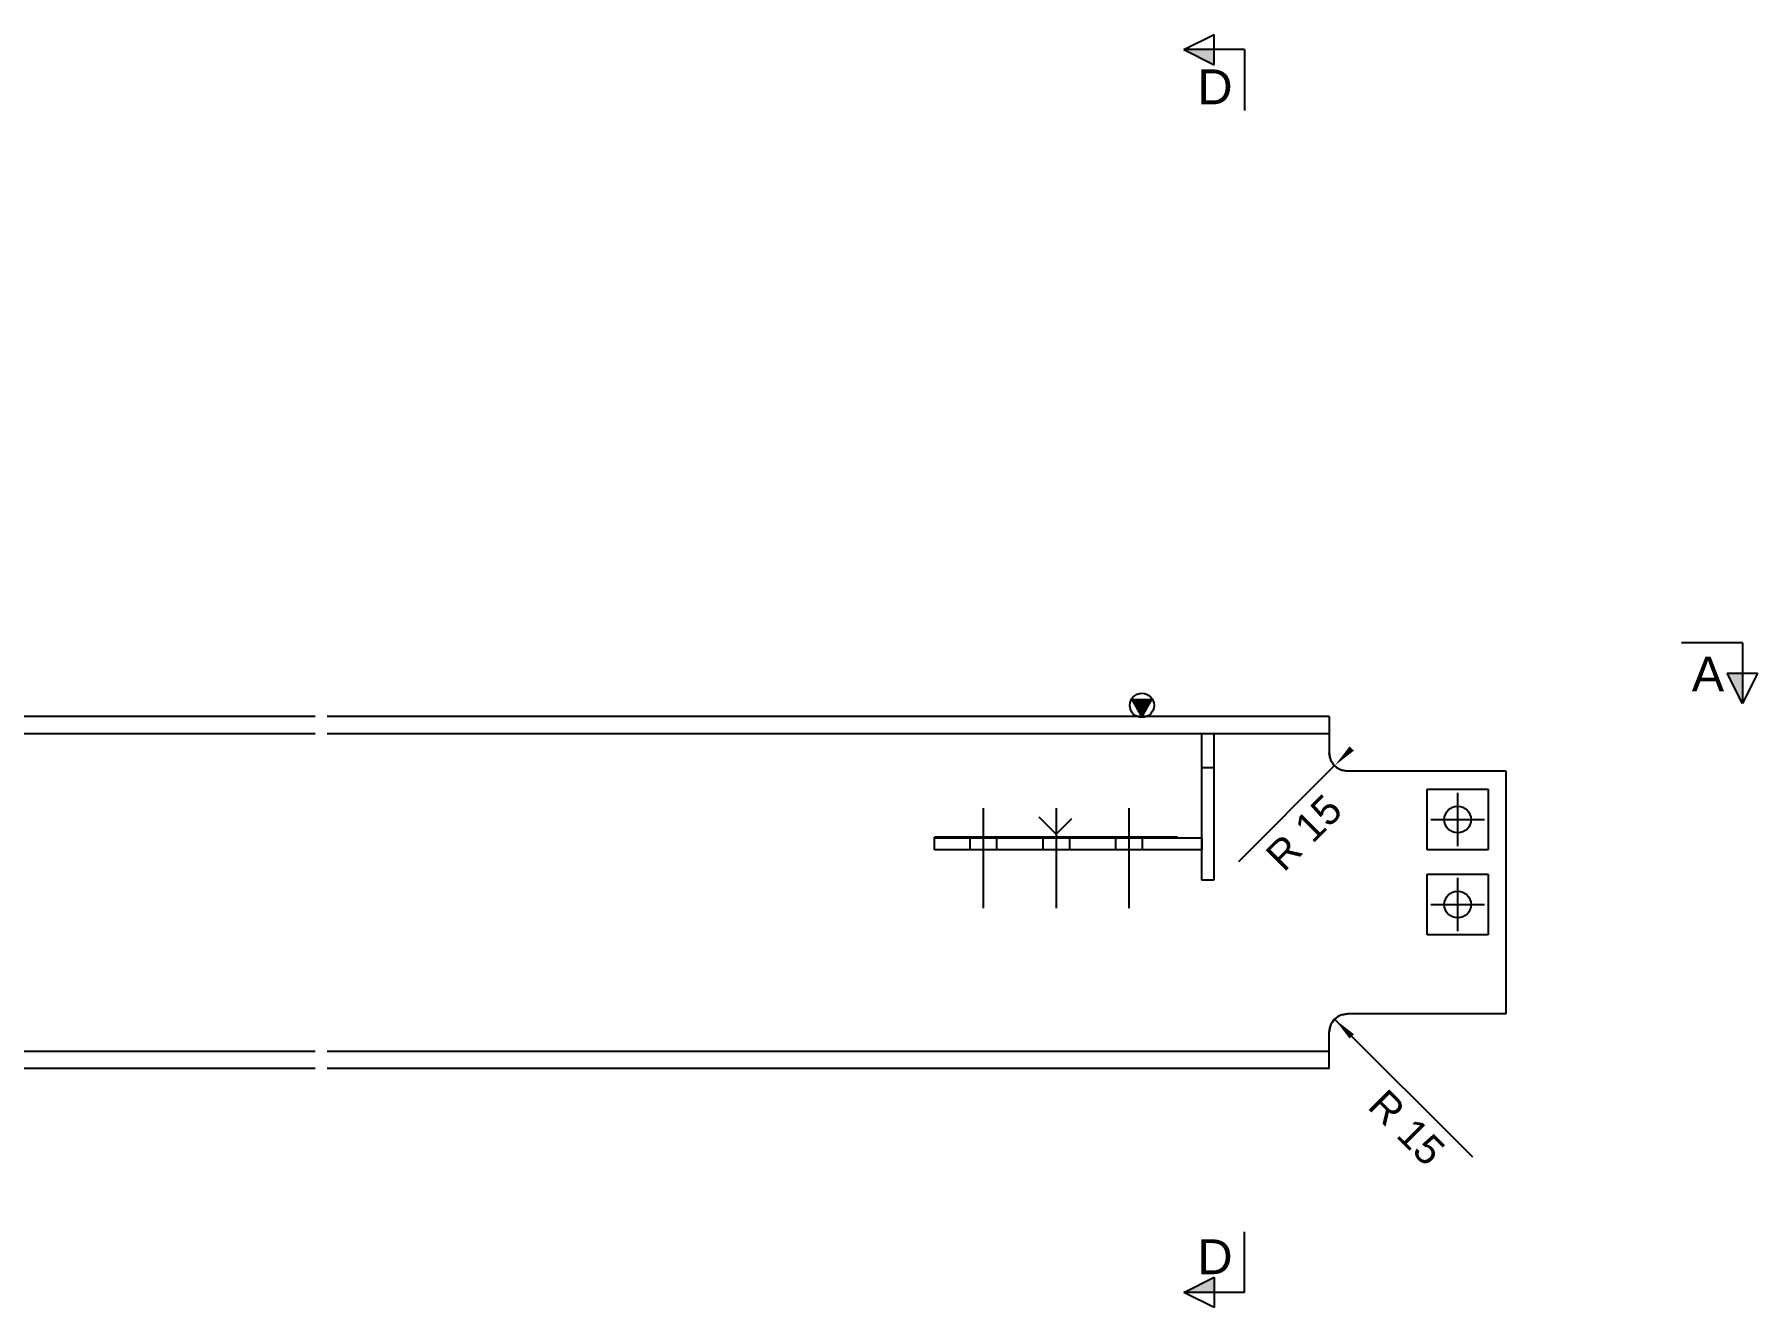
# Model space of a CAD drawing. Header units: millimetres. Extents: x -229 to 612, y -264 to 330.
# Drawn here: x 186.1 to 328, y -34.2 to 70.7 of the extents above; entities that cross this region are included whole.
import ezdxf

# ---------------------------------------------------------------- set-up
doc = ezdxf.new("R2010")
doc.units = ezdxf.units.MM
doc.linetypes.add('DXK_LINE_DOT2', pattern=[3.9198, 1.9599, -1.9599])
doc.styles.add('Arial', font='arial.ttf', dxfattribs={"height": 0.2})

# ---------------------------------------------------------------- blocks, each defined once
blk = doc.blocks.new('Bolt-43779754-1324 - 1296')
at = {"color": 3, "linetype": 'Continuous'}
for p, q in [((303.3, 3.8), (303.3, 8.2)), ((301.1, 6), (305.5, 6)), ((303.3, -3.2), (303.3, 1.2)), ((301.1, -1), (305.5, -1))]:
    blk.add_line(p, q, dxfattribs=at)
for centre in [(303.3, 6), (303.3, -1)]:
    blk.add_circle(centre, 1.1, dxfattribs=at)
blk = doc.blocks.new('Surfacing-43779754-1355 - 1296')
at = {"color": 7, "linetype": 'Continuous'}
for p, q in [((300.8, 1.5), (305.8, 1.5)), ((300.8, -3.5), (300.8, 1.5)), ((305.8, 1.5), (305.8, -3.5)), ((305.8, -3.5), (300.8, -3.5))]:
    blk.add_line(p, q, dxfattribs=at)
blk = doc.blocks.new('Surfacing-43779754-1360 - 1296')
at = {"color": 7, "linetype": 'Continuous'}
for p, q in [((300.8, 8.5), (305.8, 8.5)), ((300.8, 3.5), (300.8, 8.5)), ((305.8, 8.5), (305.8, 3.5)), ((305.8, 3.5), (300.8, 3.5))]:
    blk.add_line(p, q, dxfattribs=at)
blk = doc.blocks.new('Part-43779754-1381 - 1296')
at = {"linetype": 'Continuous'}
blk.add_hatch(color=2, dxfattribs=at).paths.add_polyline_path([(277.3, 14.5), (276.5, 15.9), (278.1, 15.9)])
at = {"color": 2, "linetype": 'Continuous'}
for p, q in [((277.3, 14.5), (276.5, 15.9)), ((276.5, 15.9), (278.1, 15.9)), ((278.1, 15.9), (277.3, 14.5)), ((209.23, 14.5), (67.93, 14.5)), ((292.73, 14.5), (210.23, 14.5)), ((292.73, 14.5), (292.73, 13.1)), ((67.93, 13.1), (209.23, 13.1)), ((210.23, 13.1), (292.73, 13.1)), ((292.73, 13.1), (292.73, 11.5)), ((292.73, 11.5), (292.8, 11.04)), ((293.76, 10.07), (294.23, 10)), ((307.3, 10), (294.23, 10)), ((307.3, -10), (307.3, 10)), ((292.8, -11.04), (292.73, -11.5)), ((294.23, -10), (293.76, -10.07)), ((307.3, -10), (294.23, -10)), ((292.73, -14.5), (292.73, -11.5)), ((209.23, -13.1), (67.93, -13.1)), ((292.73, -13.1), (210.23, -13.1)), ((209.23, -14.5), (67.93, -14.5)), ((292.73, -14.5), (210.23, -14.5))]:
    blk.add_line(p, q, dxfattribs=at)
at = {"color": 7, "linetype": 'DXK_LINE_DOT2'}
for p, q in [((292.8, 11.04), (292.73, 11.5)), ((294.23, 10), (293.76, 10.07)), ((292.73, -11.5), (292.8, -11.04)), ((293.76, -10.07), (294.23, -10))]:
    blk.add_line(p, q, dxfattribs=at)
at = {"color": 2, "linetype": 'Continuous'}
blk.add_circle((277.3, 15.4), 1, dxfattribs=at)
for centre, start, end in [((294.23, 11.5), 198, 252), ((294.23, -11.5), 108, 162)]:
    blk.add_arc(centre, 1.5, start, end, dxfattribs=at)
at = {"color": 7, "linetype": 'DXK_LINE_DOT2'}
for centre, start, end in [((294.23, 11.5), 198, 252), ((294.23, -11.5), 108, 162)]:
    blk.add_arc(centre, 1.5, start, end, dxfattribs=at)
blk = doc.blocks.new('Bolt-43779754-1391 - 1296')
at = {"color": 3, "linetype": 'Continuous'}
for p, q in [((264.23, 6.95), (264.23, -1.3)), ((270.23, 6.95), (270.23, -1.3)), ((276.23, 6.95), (276.23, -1.3)), ((263.13, 4.5), (263.13, 3.5)), ((265.33, 4.5), (265.33, 3.5)), ((269.13, 4.5), (269.13, 3.5)), ((271.33, 4.5), (271.33, 3.5)), ((275.13, 4.5), (275.13, 3.5)), ((277.33, 4.5), (277.33, 3.5))]:
    blk.add_line(p, q, dxfattribs=at)
blk = doc.blocks.new('Surfacing-43779754-1403 - 1296')
at = {"color": 7, "linetype": 'Continuous'}
for p, q in [((260.23, 4.5), (260.23, 4.55)), ((280.23, 4.55), (260.23, 4.55)), ((280.23, 4.5), (260.23, 4.5)), ((280.23, 4.5), (280.23, 4.55))]:
    blk.add_line(p, q, dxfattribs=at)
blk = doc.blocks.new('Part-43779754-1788 - 1296')
at = {"color": 2, "linetype": 'Continuous'}
for p, q in [((270.23, 4.8), (268.83, 6.2)), ((270.23, 4.8), (271.53, 6.1)), ((260.23, 3.5), (260.23, 4.5)), ((260.23, 4.5), (282.23, 4.5)), ((282.23, 3.5), (260.23, 3.5))]:
    blk.add_line(p, q, dxfattribs=at)
at = {"color": 7, "linetype": 'DXK_LINE_DOT2'}
blk.add_line((282.23, 4.5), (282.23, 3.5), dxfattribs=at)
blk = doc.blocks.new('Part-43779754-1795 - 1296')
at = {"color": 2, "linetype": 'Continuous'}
for p, q in [((282.23, 1), (282.23, 13.1)), ((283.23, 13.1), (283.23, 1)), ((283.23, 1), (282.23, 1))]:
    blk.add_line(p, q, dxfattribs=at)
at = {"color": 7, "linetype": 'DXK_LINE_DOT2'}
for p, q in [((282.23, 13.1), (283.23, 13.1)), ((282.23, 10.3), (283.23, 10.3))]:
    blk.add_line(p, q, dxfattribs=at)
blk = doc.blocks.new('RadiusDimension-43779754-9424 - 1296')
at = {"linetype": 'Continuous'}
blk.add_hatch(color=7, dxfattribs=at).paths.add_polyline_path([(294.4, -12.03), (293.17, -10.44), (294.76, -11.68)])
at = {"color": 7, "linetype": 'Continuous'}
blk.add_line((293.17, -10.44), (304.51, -21.78), dxfattribs=at)
blk.add_arc((294.23, -11.5), 1.5, 108, 162, dxfattribs=at)
at = {"color": 0}
blk.add_wipeout([(300.75, -23.4), (303.23, -20.92), (297.54, -15.24), (295.07, -17.71)], dxfattribs=at)
at = {"color": 7, "style": 'Arial'}
blk.add_text('R 15', height=2.388, rotation=-45.0001, dxfattribs=at).set_placement((295.77, -17.71))
blk = doc.blocks.new('RadiusDimension-43779754-9434 - 1296')
at = {"linetype": 'Continuous'}
blk.add_hatch(color=7, dxfattribs=at).paths.add_polyline_path([(294.76, 11.68), (293.17, 10.44), (294.4, 12.03)])
at = {"color": 7, "linetype": 'Continuous'}
blk.add_line((293.17, 10.44), (285.24, 2.51), dxfattribs=at)
blk.add_arc((294.23, 11.5), 1.5, 198, 252, dxfattribs=at)
at = {"color": 0}
blk.add_wipeout([(294.68, 6.58), (292.2, 9.05), (286.52, 3.37), (288.99, 0.89)], dxfattribs=at)
at = {"color": 7, "style": 'Arial'}
blk.add_text('R 15', height=2.388, rotation=45.0001, dxfattribs=at).set_placement((288.99, 1.6))
blk = doc.blocks.new('SectionMark-43779754-1609 - 1296')
at = {"color": 6, "linetype": 'Continuous'}
for p, q in [((326.74, 20.55), (321.74, 20.55)), ((326.74, 20.55), (326.74, 15.55)), ((327.99, 18.05), (326.74, 15.55))]:
    blk.add_line(p, q, dxfattribs=at)
at = {"color": 0, "linetype": 'Continuous'}
blk.add_wipeout([(325.24, 16.55), (325.24, 19.55), (322.57, 19.55), (322.57, 16.55)], dxfattribs=at)
at = {"linetype": 'Continuous'}
blk.add_hatch(color=6, dxfattribs=at).paths.add_polyline_path([(325.49, 18.05), (326.74, 18.05), (326.74, 15.55)])
at = {"color": 6, "linetype": 'Continuous'}
for p, q in [((325.49, 18.05), (327.99, 18.05)), ((326.74, 15.55), (325.49, 18.05))]:
    blk.add_line(p, q, dxfattribs=at)
at = {"color": 6, "linetype": 'Continuous', "style": 'Arial'}
blk.add_text('A', height=2.87, dxfattribs=at).set_placement((322.57, 16.55))
blk = doc.blocks.new('SectionMark-43779754-5053 - 1296')
at = {"color": 6, "linetype": 'Continuous'}
for p, q in [((280.76, 69.41), (283.26, 70.66)), ((285.76, 69.41), (280.76, 69.41)), ((285.76, 69.41), (285.76, 64.41)), ((285.76, -32.94), (285.76, -27.94)), ((285.76, -32.94), (280.76, -32.94)), ((283.26, -34.19), (280.76, -32.94))]:
    blk.add_line(p, q, dxfattribs=at)
at = {"color": 0, "linetype": 'Continuous'}
for points in [[(284.76, 64.91), (284.76, 67.91), (281.87, 67.91), (281.87, 64.91)], [(284.76, -31.44), (284.76, -28.44), (281.87, -28.44), (281.87, -31.44)]]:
    blk.add_wipeout(points, dxfattribs=at)
at = {"linetype": 'Continuous'}
for points in [[(283.26, 69.41), (283.26, 68.16), (280.76, 69.41)], [(283.26, -31.69), (283.26, -32.94), (280.76, -32.94)]]:
    blk.add_hatch(color=6, dxfattribs=at).paths.add_polyline_path(points)
at = {"color": 6, "linetype": 'Continuous'}
for p, q in [((283.26, 68.16), (283.26, 70.66)), ((280.76, 69.41), (283.26, 68.16)), ((280.76, -32.94), (283.26, -31.69)), ((283.26, -31.69), (283.26, -34.19))]:
    blk.add_line(p, q, dxfattribs=at)
at = {"color": 6, "linetype": 'Continuous', "style": 'Arial'}
for p in [(281.87, 64.91), (281.87, -31.44)]:
    blk.add_text('D', height=2.87, dxfattribs=at).set_placement(p)

msp = doc.modelspace()

# ---------------------------------------------------------------- block references
for name in ['Part-43779754-1381 - 1296', 'Part-43779754-1795 - 1296', 'Surfacing-43779754-1360 - 1296', 'Bolt-43779754-1324 - 1296', 'Part-43779754-1788 - 1296', 'Bolt-43779754-1391 - 1296', 'Surfacing-43779754-1403 - 1296', 'Surfacing-43779754-1355 - 1296']:
    msp.add_blockref(name, (0, 0))

# ---------------------------------------------------------------- next in the draw order: block references
for name in ['SectionMark-43779754-1609 - 1296', 'RadiusDimension-43779754-9434 - 1296', 'RadiusDimension-43779754-9424 - 1296']:
    msp.add_blockref(name, (0, 0))

# ---------------------------------------------------------------- next in the draw order: block references
msp.add_blockref('SectionMark-43779754-5053 - 1296', (0, 0))

doc.saveas('drawing.dxf')
